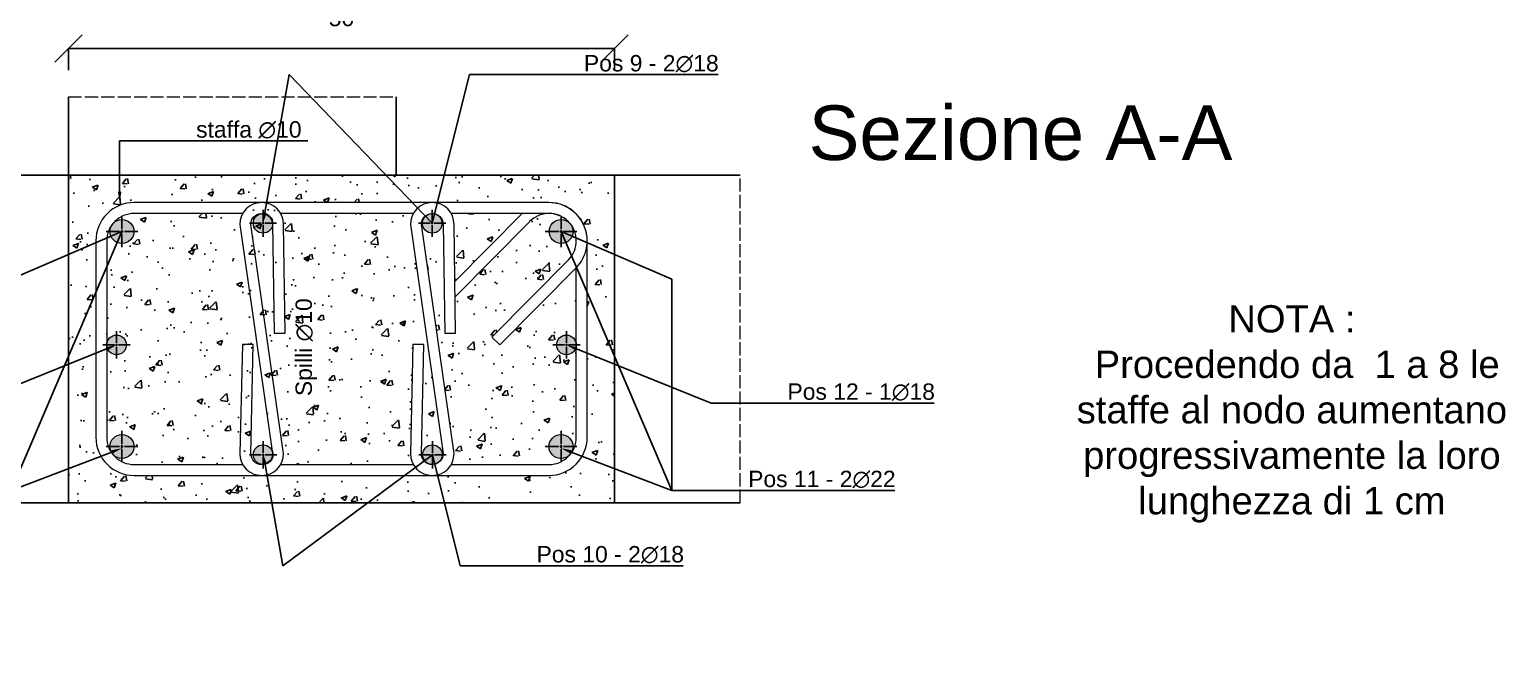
# Model space of a CAD drawing. Header units: millimetres. Extents: x -455371 to 117772, y -78417 to 116564.
# Drawn here: x -332848 to -331496, y 109759 to 110327 of the extents above; entities that cross this region are included whole.
import ezdxf
from ezdxf import colors
from ezdxf.entities.mleader import LeaderData, LeaderLine
from ezdxf.math import Vec2, Vec3

# ---------------------------------------------------------------- set-up
doc = ezdxf.new("R2010")
doc.units = ezdxf.units.MM
doc.linetypes.add('ACAD_ISO02W100', pattern=[15, 12, -3])
doc.linetypes.add('CENTER2', pattern=[28.575, 19.05, -3.175, 3.175, -3.175])
doc.layers.get('0').update_dxf_attribs({"color": 255})
for name, color, linetype, lineweight in [('armature', 5, 'Continuous', 18), ('Cls', 7, 'Continuous', 25), ('quote', 5, 'Continuous', 15), ('RETINO ARMATURE', 253, 'Continuous', 15), ('Scritte', 7, 'Continuous', 15), ('staffe', 10, 'Continuous', 15), ('tratteggio 1 a 50', 230, 'ACAD_ISO02W100', 15)]:
    doc.layers.add(name, color=color, linetype=linetype, lineweight=lineweight)
doc.layers.add('RETINI', color=253, linetype='Continuous')
doc.styles.get("Standard").update_dxf_attribs({"font": 'arial.ttf'})
doc.dimstyles.new('scala 1 a 10', dxfattribs={"dimtxt": 15, "dimasz": 25, "dimexe": 0.183, "dimexo": 0.1, "dimgap": 20, "dimtad": 2, "dimdec": 0, "dimlfac": 0.1, "dimzin": 0, "dimdsep": 46, "dimtxsty": 'Standard', "dimblk": 'OBLIQUE', "dimcen": -25, "dimadec": 0, "dimazin": 0, "dimtfac": 1, "dimtdec": 0, "dimtofl": 0, "dimtmove": 0, "dimatfit": 3, "dimfxl": 20, "dimfxlon": 1, "dimtolj": 1, "dimtzin": 0, "dimarcsym": 0})
pattern_1 = [(50, (4886.915, -741.354), (52.833554, -4.622335), [5.5245, -60.7695]), (355, (4886.915, -741.354), (-10.220592, 55.406485), [4.4196, -48.6157694]), (100.451445, (4891.317, -741.74), (42.612962, 50.784148), [4.6951026, -51.646171]), (46.1842, (4886.915, -726.62), (78.612922, -12.192275), [8.28675, -91.15425]), (96.635558, (4893.466, -727.64), (68.847199, 71.753576), [7.042657, -77.469326]), (351.18415, (4886.915, -726.62), (68.847199, 71.753576), [6.62939, -72.923322]), (21, (4894.28, -730.305), (43.9681735, -29.6569075), [5.5245, -60.7695]), (326, (4894.28, -730.305), (17.922588, 53.41451), [4.4196, -48.6156]), (71.451445, (4897.945, -732.776), (61.8907616, 23.757603), [4.6951026, -51.646082]), (37.5, (4886.915, -741.354), (0.8956949, 24.5209613), [0, -48.02632, 0, -49.3522, 0, -48.79975]), (7.5, (4886.915, -741.354), (19.3777021, 29.0523667), [0, -28.13812, 0, -46.92142, 0, -18.59915]), (327.5, (4870.488, -741.354), (39.3212726, -1.6613358), [0, -18.415, 0, -57.4548, 0, -76.2381]), (317.5, (4863.122, -741.354), (42.9574626, 7.3736824), [0, -23.9395, 0, -38.15588, 0, -54.1401])]

# ---------------------------------------------------------------- blocks, each defined once
blk = doc.blocks.new('*U2401')
at = {"layer": 'Cls', "color": 0, "linetype": 'CENTER2', "transparency": 16777216}
for p, q in [((0, 2.2), (0, 14.5)), ((-14.5, 0), (-2.2, 0)), ((2.2, 0), (14.5, 0)), ((0, -14.5), (0, -2.2))]:
    blk.add_line(p, q, dxfattribs=at)
at = {"layer": 'Cls', "color": 0, "linetype": 'Continuous', "transparency": 16777216}
for p, q in [((-1.1, 0), (1.1, 0)), ((0, -1.1), (0, 1.1))]:
    blk.add_line(p, q, dxfattribs=at)
blk = doc.blocks.new('*U2402')
at = {"layer": 'Cls', "color": 0, "linetype": 'CENTER2', "transparency": 16777216}
for p, q in [((-12.5, 0), (-1.8, 0)), ((0, 1.8), (0, 12.5)), ((1.8, 0), (12.5, 0)), ((0, -12.5), (0, -1.8))]:
    blk.add_line(p, q, dxfattribs=at)
at = {"layer": 'Cls', "color": 0, "linetype": 'Continuous', "transparency": 16777216}
for p, q in [((-0.9, 0), (0.9, 0)), ((0, -0.9), (0, 0.9))]:
    blk.add_line(p, q, dxfattribs=at)
blk = doc.blocks.new('*U2378')
at = {"layer": 'Cls', "color": 0, "linetype": 'CENTER2', "transparency": 16777216}
for p, q in [((-12.5, 0), (-1.8, 0)), ((0, 1.8), (0, 12.5)), ((1.8, 0), (12.5, 0)), ((0, -12.5), (0, -1.8))]:
    blk.add_line(p, q, dxfattribs=at)
at = {"layer": 'Cls', "color": 0, "linetype": 'Continuous', "transparency": 16777216}
for p, q in [((-0.9, 0), (0.9, 0)), ((0, -0.9), (0, 0.9))]:
    blk.add_line(p, q, dxfattribs=at)
blk = doc.blocks.new('*U2379')
at = {"layer": 'Cls', "color": 0, "linetype": 'CENTER2', "transparency": 16777216}
for p, q in [((0, 2.2), (0, 14.5)), ((-14.5, 0), (-2.2, 0)), ((2.2, 0), (14.5, 0)), ((0, -14.5), (0, -2.2))]:
    blk.add_line(p, q, dxfattribs=at)
at = {"layer": 'Cls', "color": 0, "linetype": 'Continuous', "transparency": 16777216}
for p, q in [((-1.1, 0), (1.1, 0)), ((0, -1.1), (0, 1.1))]:
    blk.add_line(p, q, dxfattribs=at)
blk = doc.blocks.new('*U2380')
at = {"layer": 'Cls', "color": 0, "linetype": 'CENTER2', "transparency": 16777216}
for p, q in [((-12.5, 0), (-1.8, 0)), ((0, 1.8), (0, 12.5)), ((1.8, 0), (12.5, 0)), ((0, -12.5), (0, -1.8))]:
    blk.add_line(p, q, dxfattribs=at)
at = {"layer": 'Cls', "color": 0, "linetype": 'Continuous', "transparency": 16777216}
for p, q in [((-0.9, 0), (0.9, 0)), ((0, -0.9), (0, 0.9))]:
    blk.add_line(p, q, dxfattribs=at)
blk = doc.blocks.new('*U2381')
at = {"layer": 'Cls', "color": 0, "linetype": 'CENTER2', "transparency": 16777216}
for p, q in [((0, 2.2), (0, 14.5)), ((-14.5, 0), (-2.2, 0)), ((2.2, 0), (14.5, 0)), ((0, -14.5), (0, -2.2))]:
    blk.add_line(p, q, dxfattribs=at)
at = {"layer": 'Cls', "color": 0, "linetype": 'Continuous', "transparency": 16777216}
for p, q in [((-1.1, 0), (1.1, 0)), ((0, -1.1), (0, 1.1))]:
    blk.add_line(p, q, dxfattribs=at)
blk = doc.blocks.new('*U2382')
at = {"layer": 'Cls', "color": 0, "linetype": 'CENTER2', "transparency": 16777216}
for p, q in [((-12.5, 0), (-1.8, 0)), ((0, 1.8), (0, 12.5)), ((1.8, 0), (12.5, 0)), ((0, -12.5), (0, -1.8))]:
    blk.add_line(p, q, dxfattribs=at)
at = {"layer": 'Cls', "color": 0, "linetype": 'Continuous', "transparency": 16777216}
for p, q in [((-0.9, 0), (0.9, 0)), ((0, -0.9), (0, 0.9))]:
    blk.add_line(p, q, dxfattribs=at)
blk = doc.blocks.new('*U2399')
at = {"layer": 'Cls', "color": 0, "linetype": 'CENTER2', "transparency": 16777216}
for p, q in [((-12.5, 0), (-1.8, 0)), ((0, 1.8), (0, 12.5)), ((1.8, 0), (12.5, 0)), ((0, -12.5), (0, -1.8))]:
    blk.add_line(p, q, dxfattribs=at)
at = {"layer": 'Cls', "color": 0, "linetype": 'Continuous', "transparency": 16777216}
for p, q in [((-0.9, 0), (0.9, 0)), ((0, -0.9), (0, 0.9))]:
    blk.add_line(p, q, dxfattribs=at)
blk = doc.blocks.new('*U2400')
at = {"layer": 'Cls', "color": 0, "linetype": 'CENTER2', "transparency": 16777216}
for p, q in [((0, 2.2), (0, 14.5)), ((-14.5, 0), (-2.2, 0)), ((2.2, 0), (14.5, 0)), ((0, -14.5), (0, -2.2))]:
    blk.add_line(p, q, dxfattribs=at)
at = {"layer": 'Cls', "color": 0, "linetype": 'Continuous', "transparency": 16777216}
for p, q in [((-1.1, 0), (1.1, 0)), ((0, -1.1), (0, 1.1))]:
    blk.add_line(p, q, dxfattribs=at)
blk = doc.blocks.new('*U2403')
at = {"layer": 'Cls', "color": 0, "linetype": 'CENTER2', "transparency": 16777216}
for p, q in [((-12.5, 0), (-1.8, 0)), ((0, 1.8), (0, 12.5)), ((1.8, 0), (12.5, 0)), ((0, -12.5), (0, -1.8))]:
    blk.add_line(p, q, dxfattribs=at)
at = {"layer": 'Cls', "color": 0, "linetype": 'Continuous', "transparency": 16777216}
for p, q in [((-0.9, 0), (0.9, 0)), ((0, -0.9), (0, 0.9))]:
    blk.add_line(p, q, dxfattribs=at)
blk = doc.blocks.new('_Oblique')
at = {"color": 0, "linetype": 'ByBlock', "lineweight": -2}
blk.add_line((-0.5, -0.5), (0.5, 0.5), dxfattribs=at)
blk = doc.blocks.new('*D2406')
at = {"layer": 'Defpoints', "color": 0, "transparency": 16777216}
for p in [(-332312.1, 110309.9), (-332812.1, 110193.6), (-332312.1, 110193.6)]:
    blk.add_point(p, dxfattribs=at)
at = {"layer": 'quote', "color": 0, "lineweight": -2, "transparency": 16777216}
for p, q in [((-332812.1, 110289.9), (-332812.1, 110310.1)), ((-332812.1, 110309.9), (-332312.1, 110309.9)), ((-332312.1, 110289.9), (-332312.1, 110310.1))]:
    blk.add_line(p, q, dxfattribs=at)
at = {"layer": 'quote', "color": 0, "lineweight": -2, "transparency": 16777216, "xscale": 25, "yscale": 25, "zscale": 25, "rotation": 180}
blk.add_blockref('_Oblique', (-332812.1, 110309.9), dxfattribs=at)
at = {"layer": 'quote', "color": 0, "lineweight": -2, "transparency": 16777216, "xscale": 25, "yscale": 25, "zscale": 25}
blk.add_blockref('_Oblique', (-332312.1, 110309.9), dxfattribs=at)
at = {"layer": 'quote', "color": 0, "transparency": 16777216, "insert": (-332562.1, 110337.6), "char_height": 15, "attachment_point": 5}
blk.add_mtext('\\A1;50', dxfattribs=at)
blk = doc.blocks.new('*D2407')
at = {"layer": 'Defpoints', "color": 0, "transparency": 16777216}
for p in [(-332312.1, 110193.6), (-333149.3, 109893.6), (-332312.1, 109893.6)]:
    blk.add_point(p, dxfattribs=at)
at = {"layer": 'quote', "color": 0, "lineweight": -2, "transparency": 16777216}
for p, q in [((-333129.3, 110193.6), (-333149.5, 110193.6)), ((-333149.3, 110193.6), (-333149.3, 109893.6)), ((-333129.3, 109893.6), (-333149.5, 109893.6))]:
    blk.add_line(p, q, dxfattribs=at)
at = {"layer": 'quote', "color": 0, "lineweight": -2, "transparency": 16777216, "xscale": 25, "yscale": 25, "zscale": 25}
for p, rotation in [((-333149.3, 110193.6), 90), ((-333149.3, 109893.6), 270)]:
    blk.add_blockref('_Oblique', p, dxfattribs=dict(at, rotation=rotation))
at = {"layer": 'quote', "color": 0, "transparency": 16777216, "insert": (-333176.9, 110043.6), "char_height": 15, "attachment_point": 5, "rotation": 90}
blk.add_mtext('\\A1;30', dxfattribs=at)

msp = doc.modelspace()

# ---------------------------------------------------------------- hatches: boundary and pattern name
at = {"layer": 'RETINI'}
h = msp.add_hatch(dxfattribs=at)
h.set_pattern_fill('AR-CONC', color=256, scale=0.29)
h.set_pattern_definition(pattern_1)
h.paths.add_polyline_path([(-332312.1, 110193.6), (-332812.1, 110193.6), (-332812.1, 109893.6), (-332312.1, 109893.6)])
h.paths.add_polyline_path([(-332337.1, 110133.6), (-332337.1, 109953.6, -0.414214), (-332372.1, 109918.6), (-332752.1, 109918.6, -0.414214), (-332787.1, 109953.6), (-332787.1, 110133.6, -0.414214), (-332752.1, 110168.6), (-332372.1, 110168.6, -0.414214)], flags=16)
h.paths.add_polyline_path([(-332479, 110158.6), (-332479, 110158.6, -0.414214), (-332470, 110149.6), (-332469, 110149.6, 0.38521)], flags=0)
h.paths.add_polyline_path([(-332348.6, 110142.1), (-332350, 110142.1, -1), (-332372, 110142.1, -0.414214), (-332361, 110153.1), (-332361, 110156, -0.193276)], flags=0)
h.paths.add_polyline_path([(-332347.1, 109953.6, -0.285636), (-332361.1, 109931.1), (-332361.1, 109934.1, -0.414214), (-332372.1, 109945.1, -1), (-332350.1, 109945.1), (-332348.6, 109945.1, 0.086564), (-332347.1, 109953.6), (-332347.1, 110038.2, -1), (-332365.1, 110038.2, -1), (-332347.1, 110038.2)], flags=0)
h.paths.add_polyline_path([(-332633.9, 109928.6), (-332633.9, 109937.6), (-332634.8, 109937.6), (-332642.9, 109937.6, 0.414214), (-332633.9, 109928.6), (-332633.9, 109928.6, -0.422218), (-332645.1, 109937.6), (-332645.2, 109937.6), (-332642.9, 110038.5), (-332652.9, 110038.7), (-332655.2, 109938.6, 1), (-332615.2, 109938.6), (-332645.2, 110148.6, -0.980013), (-332625.2, 110149), (-332623.8, 110049), (-332613.8, 110049.1), (-332615.2, 110149.1, 0.98592), (-332655.2, 110148.6), (-332625.5, 109940.7, -0.088534), (-332624.9, 109937.6, -1), (-332642.9, 109937.6), (-332645.1, 109937.6, 0.422218)], flags=16)
h.paths.add_polyline_path([(-332469.8, 109937.6, -1), (-332487.8, 109937.6, -1)], flags=0)
h.paths.add_polyline_path([(-332763.2, 110156), (-332763.2, 110153.1, -0.414214), (-332752.2, 110142.1, -1), (-332774.2, 110142.1), (-332775.6, 110142.1, 0.087042), (-332777.1, 110133.6), (-332777.1, 110038.2, -1), (-332759.1, 110038.2, -1), (-332777.1, 110038.2), (-332777.1, 109953.6, 0.086564), (-332775.7, 109945.1), (-332774.2, 109945.1, -1), (-332752.2, 109945.1, -0.414214), (-332763.2, 109934.1), (-332763.2, 109931.1, -0.285636), (-332777.1, 109953.6), (-332777.1, 110133.6, -0.285114)], flags=0)
h = msp.add_hatch(dxfattribs=at)
h.set_pattern_fill('AR-CONC', color=256, scale=0.29)
h.set_pattern_definition(pattern_1)
h.paths.add_polyline_path([(-332652.9, 110038.7), (-332639.4, 110038.4), (-332654.4, 110143, -0.204635), (-332652.5, 110158.6), (-332752.1, 110158.6, 0.115463), (-332763.2, 110156), (-332763.2, 110153.1, -0.414214), (-332752.2, 110142.1, -1), (-332774.2, 110142.1), (-332775.6, 110142.1, 0.087042), (-332777.1, 110133.6), (-332777.1, 110038.2, -1), (-332759.1, 110038.2, -1), (-332777.1, 110038.2), (-332777.1, 109953.6, 0.086564), (-332775.7, 109945.1), (-332774.2, 109945.1, -1), (-332752.2, 109945.1, -0.414214), (-332763.2, 109934.1), (-332763.2, 109931.1, 0.114975), (-332752.1, 109928.6), (-332652.5, 109928.6, -0.131652), (-332655.2, 109938.6)])
h = msp.add_hatch(dxfattribs=at)
h.set_pattern_fill('AR-CONC', color=256, scale=0.29)
h.set_pattern_definition(pattern_1)
h.paths.add_polyline_path([(-332496.7, 110038.7), (-332486.7, 110038.5), (-332489, 109938.5, 0.998301), (-332469, 109938.6), (-332499, 110148.6, -0.131653), (-332496.3, 110158.6), (-332617.8, 110158.6, -0.124447), (-332615.2, 110149.1), (-332613.8, 110049.1), (-332623.8, 110049), (-332625.2, 110149, 0.980013), (-332645.2, 110148.6), (-332615.2, 109938.6, -0.131652), (-332617.8, 109928.6), (-332496.3, 109928.6, -0.131652), (-332499, 109938.6)])
h = msp.add_hatch(dxfattribs=at)
h.set_pattern_fill('AR-CONC', color=256, scale=0.29)
h.set_pattern_definition(pattern_1)
h.paths.add_polyline_path([(-332347.1, 110038.2, -1), (-332365.1, 110038.2, -1), (-332347.1, 110038.2), (-332347.1, 110109.1), (-332417.2, 110038.2), (-332424.3, 110045.3), (-332354.4, 110116, 0.289543), (-332348.6, 110142.1), (-332350, 110142.1, -1), (-332372, 110142.1, -0.414214), (-332361, 110153.1), (-332361, 110156, 0.32833), (-332390.2, 110150.8), (-332458.1, 110082.2), (-332457.6, 110049.1), (-332467.6, 110049), (-332469, 110149, 0.01493), (-332469, 110149.6), (-332470, 110149.6, -1), (-332488, 110149.6), (-332489, 110149.6, 0.024997), (-332489, 110148.6), (-332459, 109938.6, -0.131652), (-332461.7, 109928.6), (-332372.1, 109928.6, 0.114975), (-332361.1, 109931.1), (-332361.1, 109934.1, -0.414214), (-332372.1, 109945.1, -1), (-332350.1, 109945.1), (-332348.6, 109945.1, 0.086564), (-332347.1, 109953.6)])
h = msp.add_hatch(dxfattribs=at)
h.set_pattern_fill('AR-CONC', color=256, scale=0.29)
h.set_pattern_definition(pattern_1)
h.paths.add_polyline_path([(-332396.6, 110158.6), (-332461.7, 110158.6, -0.124447), (-332459, 110149.1), (-332458.3, 110096.3)])
at = {"layer": 'RETINO ARMATURE'}
h = msp.add_hatch(color=256, dxfattribs=at)
h.dxf.hatch_style = 1
h.paths.add_polyline_path([(-332774.2, 110142.1, 1), (-332752.2, 110142.1, 1)])
h.paths.add_polyline_path([(-332777.1, 110038.2, 1), (-332759.1, 110038.2, 1)])
h.paths.add_polyline_path([(-332634.6, 110158.5, 0.396418), (-332643, 110149.6, 0.911059), (-332625.2, 110147.9), (-332625.2, 110149, 0.384742)])
h.paths.add_polyline_path([(-332634, 110158.6), (-332634, 110158.5, -0.352109), (-332625.2, 110149.6), (-332625, 110149.6, 0.414214)])
h.paths.add_polyline_path([(-332625, 110149.6), (-332625.2, 110149.6, -0.01493), (-332625.2, 110149), (-332625.2, 110147.9, 0.04654)])
h.paths.add_polyline_path([(-332488, 110149.6, 1), (-332470, 110149.6, 1)])
h = msp.add_hatch(color=256, dxfattribs=at)
h.dxf.hatch_style = 1
h.paths.add_polyline_path([(-332372, 110142.1, 1), (-332350, 110142.1, 1)])
h = msp.add_hatch(color=256, dxfattribs=at)
h.dxf.hatch_style = 1
h.paths.add_polyline_path([(-332752.2, 109945.1, 1), (-332774.2, 109945.1, 1)])
h.paths.add_polyline_path([(-332642.9, 109937.6, 0.399399), (-332634.4, 109928.6, 0.391097), (-332625.2, 109938.6), (-332625.5, 109940.7, 0.837334)])
h.paths.add_polyline_path([(-332624.9, 109937.6), (-332625.2, 109937.6, -0.350111), (-332633.9, 109928.6), (-332633.9, 109928.6, 0.414214)])
h.paths.add_polyline_path([(-332625.5, 109940.7), (-332625.2, 109938.6, -0.024544), (-332625.2, 109937.6), (-332624.9, 109937.6, 0.088534)])
h.paths.add_polyline_path([(-332487.8, 109937.6, 0.41083), (-332478.9, 109928.6, 0.101717), (-332475, 109929.4, 0.290552), (-332469.8, 109937.6, 1)])
h.paths.add_polyline_path([(-332347.1, 110038.2, 1), (-332365.1, 110038.2, 1)])
h.paths.add_polyline_path([(-332372.1, 109945.1, 1), (-332350.1, 109945.1, 1)])

# ---------------------------------------------------------------- linework, layer by layer
at = {"layer": 'armature'}
for centre, radius in [((-332763.2, 110142.1), 11), ((-332634, 110149.6), 9), ((-332479, 110149.6), 9), ((-332361, 110142.1), 11), ((-332768.1, 110038.2), 9), ((-332356.1, 110038.2), 9), ((-332763.2, 109945.1), 11), ((-332633.9, 109937.6), 9), ((-332478.8, 109937.6), 9), ((-332361.1, 109945.1), 11)]:
    msp.add_circle(centre, radius, dxfattribs=at)
at = {"layer": 'Cls'}
for points in [[(-332812.1, 110265.6), (-332812.1, 110193.6)], [(-332512.1, 110265.6), (-332512.1, 110193.6)], [(-332812.1, 110193.6), (-332927.2, 110193.6)], [(-332312.1, 110193.6), (-332812.1, 110193.6), (-332812.1, 109893.6), (-332312.1, 109893.6), (-332312.1, 110193.6)], [(-332312.1, 110193.6), (-332197.1, 110193.6)], [(-332812.1, 109893.6), (-332927.2, 109893.6)], [(-332312.1, 109893.6), (-332197.1, 109893.6)]]:
    msp.add_lwpolyline(points, dxfattribs=at)
at = {"layer": 'staffe'}
for points in [[(-332372.1, 110168.6), (-332752.1, 110168.6, 0.414214), (-332787.1, 110133.6), (-332787.1, 109953.6, 0.414214), (-332752.1, 109918.6), (-332372.1, 109918.6, 0.414214), (-332337.1, 109953.6), (-332337.1, 110133.6, 0.414214)], [(-332645.2, 109938.5), (-332642.9, 110038.5), (-332652.9, 110038.7), (-332655.2, 109938.6, 0.666247), (-332655.2, 109938.6, 1), (-332615.2, 109938.6), (-332645.2, 110148.6, -0.980013), (-332625.2, 110149), (-332623.8, 110049), (-332613.8, 110049.1), (-332615.2, 110148.6, 0.666247), (-332615.2, 110148.6, 1), (-332655.2, 110148.6), (-332625.2, 109938.6, -0.998301)], [(-332489, 109938.5), (-332486.7, 110038.5), (-332496.7, 110038.7), (-332499, 109938.6, 0.666247), (-332499, 109938.6, 1), (-332459, 109938.6), (-332489, 110148.6, -0.980013), (-332469, 110149), (-332467.6, 110049), (-332457.6, 110049.1), (-332459, 110148.6, 0.666247), (-332459, 110148.6, 1), (-332499, 110148.6), (-332469, 109938.6, -0.998301)]]:
    msp.add_lwpolyline(points, format="xyb", close=True, dxfattribs=at)
for points in [[(-332354, 110116.4), (-332424.3, 110045.3), (-332417.2, 110038.2), (-332347.3, 110108.9, 0.666247), (-332372.1, 110168.6, 0.666247)], [(-332652.5, 110158.6), (-332752.1, 110158.6, 0.414214), (-332777.1, 110133.6), (-332777.1, 109953.6, 0.414214), (-332752.1, 109928.6), (-332652.5, 109928.6)], [(-332347.1, 110133.6, 0.414214), (-332372.1, 110158.6), (-332461.7, 110158.6)], [(-332461.7, 109928.6), (-332372.1, 109928.6, 0.414214), (-332347.1, 109953.6), (-332347.1, 110109.1)]]:
    msp.add_lwpolyline(points, format="xyb", dxfattribs=at)
for points in [[(-332635.1, 110158.6), (-332635.2, 110158.6)], [(-332496.3, 110158.6), (-332617.8, 110158.6)], [(-332479, 110158.6), (-332479, 110158.6)], [(-332396.6, 110158.6), (-332458.3, 110096.3)], [(-332458.1, 110082.2), (-332389.9, 110151.1)], [(-332635.2, 109928.6), (-332635.1, 109928.6)], [(-332617.8, 109928.6), (-332496.3, 109928.6)], [(-332479, 109928.6), (-332479, 109928.6)]]:
    msp.add_lwpolyline(points, dxfattribs=at)
msp.add_arc((-332372.1, 110133.6), 25, 315.3064, 135.3064, dxfattribs=at)
at = {"layer": 'tratteggio 1 a 50'}
for points in [[(-332812.1, 110265.6), (-332512.1, 110265.6)], [(-332197.1, 109893.6), (-332197.1, 110193.6)]]:
    msp.add_lwpolyline(points, dxfattribs=at)

# ---------------------------------------------------------------- block references
at = {"layer": 'Cls', "linetype": 'CENTER2'}
for name, p in [('*U2379', (-332763.2, 110142.1)), ('*U2378', (-332634, 110149.6)), ('*U2402', (-332479, 110149.6)), ('*U2401', (-332361, 110142.1)), ('*U2380', (-332768.1, 110038.2)), ('*U2403', (-332356.1, 110038.2)), ('*U2381', (-332763.2, 109945.1)), ('*U2382', (-332633.9, 109937.6)), ('*U2399', (-332478.8, 109937.6)), ('*U2400', (-332361.1, 109945.1))]:
    msp.add_blockref(name, p, dxfattribs=at)

# ---------------------------------------------------------------- texts
at = {"layer": 'quote', "insert": (-332604.2, 109991.3), "char_height": 15, "attachment_point": 1, "rotation": 90}
msp.add_mtext_dynamic_manual_height_columns('Spilli ∅10', width=172.003, gutter_width=12.5, heights=[34.7], dxfattribs=at)
at = {"layer": 'Scritte', "attachment_point": 1}
for s, width, insert, char_height in [('Sezione A-A', 923.094, (-332134.4, 110257.6), 50), ('\\pxqc;NOTA :\\P Procedendo da  1 a 8 le staffe al nodo aumentano progressivamente la loro lunghezza di 1 cm', 449.715, (-331916.6, 110074.6), 25)]:
    msp.add_mtext_dynamic_manual_height_columns(s, width=width, gutter_width=12.5, heights=[0], dxfattribs=dict(at, insert=insert, char_height=char_height))

# ---------------------------------------------------------------- dimensions: what is measured, and where the dimension line sits
at = {"layer": 'quote'}
dim = msp.add_linear_dim(base=(-332312.1, 110309.9), p1=(-332812.1, 110193.6), p2=(-332312.1, 110193.6), dimstyle='scala 1 a 10', dxfattribs=at)
dim.commit()
dim.dimension.update_dxf_attribs({"geometry": '*D2406', "text_midpoint": (-332562.1, 110337.6)})
dim = msp.add_linear_dim(base=(-333149.3, 109893.6), p1=(-332312.1, 110193.6), p2=(-332312.1, 109893.6), angle=90, dimstyle='scala 1 a 10', dxfattribs=at)
dim.commit()
dim.dimension.update_dxf_attribs({"geometry": '*D2407', "text_midpoint": (-333176.9, 110043.6)})

# ---------------------------------------------------------------- leaders
ml = msp.add_multileader_mtext('Standard', dxfattribs=at)
ml.set_content('Pos 9 - 2∅18', color=256)
ml.set_leader_properties()
ml.build(insert=Vec2(0, 0))
ml.multileader.update_dxf_attribs({"text_left_attachment_type": 6, "text_right_attachment_type": 6, "dogleg_length": 20, "arrow_head_size": 10})
ctx = ml.context
ctx.base_point, ctx.char_height, ctx.arrow_head_size, ctx.landing_gap_size, ctx.plane_origin = Vec3(-332390.1, 110285.8), 15, 10, 50, Vec3(-332742.6, 110141.8)
ctx.left_attachment, ctx.right_attachment = 6, 6
notes = []
notes.append((ctx, [(0, (1, 1, 0), (-332410.1, 110285.8), (1, 0), 20, [(2, [(-332634, 110149.6), (-332610, 110285.8), (-332479, 110149.6), (-332444.9, 110285.8)], 0, [])])]))
ctx.mtext.insert, ctx.mtext.flow_direction = Vec3(-332340.1, 110303.8), 5
ml = msp.add_multileader_mtext('Standard', dxfattribs=at)
ml.set_content('staffa ∅10', color=256)
ml.set_leader_properties()
ml.build(insert=Vec2(0, 0))
ml.multileader.update_dxf_attribs({"text_left_attachment_type": 6, "text_right_attachment_type": 6, "dogleg_length": 20, "arrow_head_size": 10})
ctx = ml.context
ctx.base_point, ctx.char_height, ctx.arrow_head_size, ctx.landing_gap_size, ctx.plane_origin = Vec3(-332745.3, 110225.1), 15, 10, 50, Vec3(-332865.2, 110161.8)
ctx.left_attachment, ctx.right_attachment = 6, 6
notes.append((ctx, [(0, (1, 1, 0), (-332765.3, 110225.1), (1, 0), 20, [(1, [(-332765.3, 110168.6), (-332765.3, 110225.1)], 0, [])])]))
ctx.mtext.insert, ctx.mtext.flow_direction = Vec3(-332695.3, 110243.1), 5
ml = msp.add_multileader_mtext('Standard', dxfattribs=at)
ml.set_content('Pos 7 - 2∅22', color=256)
ml.set_leader_properties()
ml.build(insert=Vec2(0, 0))
ml.multileader.update_dxf_attribs({"text_left_attachment_type": 6, "text_right_attachment_type": 6, "dogleg_length": 20, "arrow_head_size": 10})
ctx = ml.context
ctx.base_point, ctx.char_height, ctx.arrow_head_size, ctx.landing_gap_size, ctx.plane_origin = Vec3(-333105.3, 109904.9), 15, 10, 50, Vec3(-332763.2, 109943.6)
ctx.left_attachment, ctx.right_attachment, ctx.text_align_type = 6, 6, 2
notes.append((ctx, [(0, (1, 1, 0), (-332864.6, 109904.9), (-1, 0), 20, [(1, [(-332763.2, 109943.6), (-332864.6, 109904.9), (-332763.2, 110142.1), (-332864.6, 110098.5)], 0, [])])]))
ctx.mtext.insert, ctx.mtext.alignment, ctx.mtext.flow_direction = Vec3(-332934.6, 109922.9), 3, 5
ml = msp.add_multileader_mtext('Standard', dxfattribs=at)
ml.set_content('Pos 11 - 2∅22', color=256)
ml.set_leader_properties()
ml.build(insert=Vec2(0, 0))
ml.multileader.update_dxf_attribs({"text_left_attachment_type": 6, "text_right_attachment_type": 6, "dogleg_length": 20, "arrow_head_size": 10})
ctx = ml.context
ctx.base_point, ctx.char_height, ctx.arrow_head_size, ctx.landing_gap_size, ctx.plane_origin = Vec3(-332239.7, 109904.9), 15, 10, 50, Vec3(-332361, 109943.6)
ctx.left_attachment, ctx.right_attachment = 6, 6
notes.append((ctx, [(0, (1, 1, 0), (-332259.7, 109904.9), (1, 0), 20, [(1, [(-332361, 109943.6), (-332259.7, 109904.9), (-332361, 110142.1), (-332259.7, 110098.5)], 0, [])])]))
ctx.mtext.insert, ctx.mtext.flow_direction = Vec3(-332189.7, 109922.9), 5
ml = msp.add_multileader_mtext('Standard', dxfattribs=at)
ml.set_content('Pos 8 - 1∅18', color=256)
ml.set_leader_properties()
ml.build(insert=Vec2(0, 0))
ml.multileader.update_dxf_attribs({"text_left_attachment_type": 6, "text_right_attachment_type": 6, "dogleg_length": 20, "arrow_head_size": 10})
ctx = ml.context
ctx.base_point, ctx.char_height, ctx.arrow_head_size, ctx.landing_gap_size, ctx.plane_origin = Vec3(-333141.5, 109984.9), 15, 10, 50, Vec3(-332456.1, 109902.6)
ctx.left_attachment, ctx.right_attachment, ctx.text_align_type = 6, 6, 2
notes.append((ctx, [(0, (1, 1, 0), (-332900.5, 109984.9), (-1, 0), 20, [(3, [(-332768.1, 110038.2), (-332900.5, 109984.9)], 0, [])])]))
ctx.mtext.insert, ctx.mtext.alignment, ctx.mtext.flow_direction = Vec3(-332970.5, 110002.9), 3, 5
ml = msp.add_multileader_mtext('Standard', dxfattribs=at)
ml.set_content('Pos 12 - 1∅18', color=256)
ml.set_leader_properties()
ml.build(insert=Vec2(0, 0))
ml.multileader.update_dxf_attribs({"text_left_attachment_type": 6, "text_right_attachment_type": 6, "dogleg_length": 20, "arrow_head_size": 10})
ctx = ml.context
ctx.base_point, ctx.char_height, ctx.arrow_head_size, ctx.landing_gap_size, ctx.plane_origin = Vec3(-332203.7, 109984.9), 15, 10, 50, Vec3(-332668.1, 109902.6)
ctx.left_attachment, ctx.right_attachment = 6, 6
notes.append((ctx, [(0, (1, 1, 0), (-332223.7, 109984.9), (1, 0), 20, [(3, [(-332356.1, 110038.2), (-332223.7, 109984.9)], 0, [])])]))
ctx.mtext.insert, ctx.mtext.flow_direction = Vec3(-332153.7, 110002.9), 5
ml = msp.add_multileader_mtext('Standard', dxfattribs=at)
ml.set_content('Pos 10 - 2∅18', color=256)
ml.set_leader_properties()
ml.build(insert=Vec2(0, 0))
ml.multileader.update_dxf_attribs({"text_left_attachment_type": 6, "text_right_attachment_type": 6, "dogleg_length": 20, "arrow_head_size": 10})
ctx = ml.context
ctx.base_point, ctx.char_height, ctx.arrow_head_size, ctx.landing_gap_size, ctx.plane_origin = Vec3(-332433.5, 109835.9), 15, 10, 50, Vec3(-332742.6, 109945.3)
ctx.left_attachment, ctx.right_attachment = 6, 6
notes.append((ctx, [(0, (1, 1, 0), (-332453.5, 109835.9), (1, 0), 20, [(2, [(-332633.9, 109938.5), (-332615.7, 109835.9), (-332478.8, 109937.6), (-332453.5, 109835.9)], 0, [])])]))
ctx.mtext.insert, ctx.mtext.flow_direction = Vec3(-332383.5, 109853.9), 5
for ctx, leaders in notes:
    for number, flags, end, landing, length, lines in leaders:
        leader = LeaderData()
        leader.index, (leader.has_last_leader_line, leader.has_dogleg_vector, leader.attachment_direction) = number, flags
        leader.last_leader_point, leader.dogleg_vector, leader.dogleg_length = Vec3(end), Vec3(landing), length
        for number, points, colour, breaks in lines:
            line = LeaderLine()
            line.index, line.vertices, line.color, line.breaks = number, Vec3.list(points), colors.encode_raw_color(colour), breaks
            leader.lines.append(line)
        ctx.leaders.append(leader)

doc.saveas('drawing.dxf')
